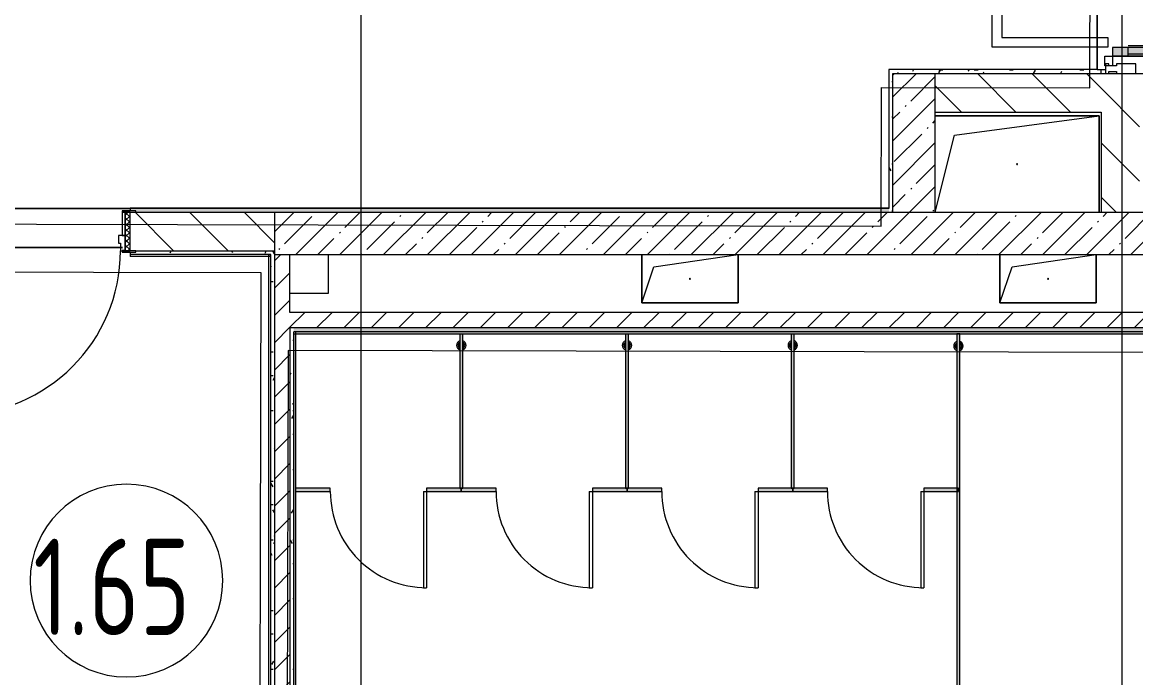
# Model space of a CAD drawing. Header units: millimetres. Extents: x -1113 to 415037, y -3642 to 354837.
# Drawn here: x 92965 to 98744, y 8049 to 11449 of the extents above; entities that cross this region are included whole.
import ezdxf

# ---------------------------------------------------------------- set-up
doc = ezdxf.new("R2010")
doc.units = ezdxf.units.MM
for name, color, linetype, lineweight in [('A-AREA-BNDY', 7, 'Continuous', 5), ('A-AREA-IDEN', 7, 'Continuous', 9), ('A-DETL-GENF', 7, 'Continuous', 9), ('A-DOOR-2', 7, 'Continuous', 5), ('A-DOOR-FRAM-2', 7, 'Continuous', 5), ('A-FLOR', 7, 'Continuous', 9), ('A-GENM', 7, 'Continuous', 9), ('A-GENM-1', 7, 'Continuous', 20), ('A-GLAZ-CWMG', 7, 'Continuous', 9), ('A-GLAZ-CWMG-1', 7, 'Continuous', 20), ('A-WALL', 7, 'Continuous', 5), ('I-WALL', 7, 'Continuous', 5), ('Оси', 7, 'Continuous', 9)]:
    doc.layers.add(name, color=color, linetype=linetype, lineweight=lineweight)
for name, color, linetype, lineweight, true_color in [('A-DOOR-1', 7, 'Continuous', 5, 0xc0c0c0), ('A-DOOR-4', 7, 'Continuous', 5, 0xd7dbdf), ('A-DOOR-FRAM-1', 7, 'Continuous', 5, 0xc0c0c0), ('A-WALL-1', 9, 'Continuous', 5, 0x808080), ('A-WALL-FNSH-1', 9, 'Continuous', 5, 0x808080)]:
    doc.layers.add(name, color=color, linetype=linetype, lineweight=lineweight, true_color=true_color)
doc.layers.add('A-FLOR-PATT-1', color=7, linetype='Continuous', lineweight=9, true_color=0xeef6ff, transparency=0.5)
doc.styles.add('СПДС', font='ГОСТ тип А.ttf', dxfattribs={"width": 0.9})
pattern_1 = [(45, (64.7, -136.06), (-70.71068, 70.71068), [])]
pattern_2 = [(135, (64.7, -136.06), (-141.42136, -141.42136), [])]
pattern_3 = [(45, (64.7, -136.06), (-114.04925, 114.04925), []), (45, (178.75, -136.06), (-114.04925, 114.04925), [201.612, -40.322, 6.706, -33.617])]
pattern_4 = [(0, (64.7, -136.06), (243.84, 60.96), [20.117, -162.763, 20.117, -162.763, -975.36]), (0, (64.7, -136.06), (243.84, 60.96), [-365.76, 20.117, -345.643, 20.117, -162.763, -426.72]), (0, (64.7, -136.06), (243.84, 60.96), [-914.4, 20.117, -101.803, 20.117, -284.683]), (120, (156.14, -105.58), (-174.71291, 180.691634), [20.117, -162.763, 20.117, -162.763, -975.36]), (120, (156.14, -105.58), (-174.71291, 180.691634), [-365.76, 20.117, -345.643, 20.117, -162.763, -426.72]), (120, (156.14, -105.58), (-174.71291, 180.691634), [-914.4, 20.117, -101.803, 20.117, -284.683]), (240, (186.62, 16.34), (-69.12709, -241.651634), [20.117, -162.763, 20.117, -162.763, -975.36]), (240, (186.62, 16.34), (-69.12709, -241.651634), [-365.76, 20.117, -345.643, 20.117, -162.763, -426.72]), (240, (186.62, 16.34), (-69.12709, -241.651634), [-914.4, 20.117, -101.803, 20.117, -284.683])]

# ---------------------------------------------------------------- blocks, each defined once
blk = doc.blocks.new('110_Дверь_СКБ_1Ст_Внутренняя1 - Д-8 950x2100h_охрана-31784688-Объем проектирования 1 этажа')
at = {"layer": 'A-DOOR-2'}
h = blk.add_hatch(dxfattribs=at)
h.set_pattern_fill('FP_33', color=256, style=0, pattern_type=2)
h.set_pattern_definition([(135, (1826.41, 164.685), (-14.14214, -14.14214), []), (225, (1826.41, 164.685), (14.14214, -14.14214), [])])
h.paths.add_polyline_path([(487.5, 100), (462.5, 100), (462.5, -100), (487.5, -98.3), (487.5, -92.5)])
at = {"layer": 'A-DOOR-FRAM-2'}
h = blk.add_hatch(dxfattribs=at)
h.set_pattern_fill('FP_34', color=256, style=0, pattern_type=2)
h.set_pattern_definition([(45, (-296.384, 164.685), (-14.1421, 14.1421), []), (135, (-296.384, 164.685), (-14.1421, -14.1421), [])])
h.paths.add_polyline_path([(-437.5, 100), (-462.5, 100), (-462.5, -100), (-437.5, -100), (-437.5, 15.1)])
at = {"layer": 'A-DOOR-1'}
for p, q in [((437.5, 950), (397.5, 950)), ((397.5, 950), (397.5, 100)), ((437.5, 100), (437.5, 950)), ((397.5, 100), (437.5, 100))]:
    blk.add_line(p, q, dxfattribs=at)
blk.add_arc((437.5, 100), 850, 90, 180, dxfattribs=at)
at = {"layer": 'A-DOOR-FRAM-1'}
for p, q in [((-422.5, 108), (-492.5, 108)), ((-492.5, 108), (-492.5, 100)), ((-492.5, 100), (-422.5, 100)), ((-437.5, 100), (-462.5, 100)), ((-462.5, 100), (-462.5, -100)), ((-412.5, 100), (-437.5, 100)), ((-437.5, 100), (-437.5, 20)), ((-437.5, -100), (-437.5, 100)), ((-422.5, 100), (-437.5, 100)), ((-437.5, 100), (-437.5, 99)), ((-437.5, 99), (-422.5, 99)), ((-422.5, 100), (-422.5, 108)), ((-422.5, 99), (-422.5, 100)), ((-412.5, 60), (-412.5, 100)), ((-402.5, 60), (-412.5, 60)), ((-402.5, 20), (-402.5, 60)), ((437.5, 60), (427.5, 60)), ((427.5, 60), (427.5, 20)), ((437.5, 100), (437.5, 60)), ((462.5, 100), (437.5, 100)), ((517.5, 108), (447.5, 108)), ((447.5, 108), (447.5, 100)), ((462.5, 100), (447.5, 100)), ((447.5, 100), (447.5, 99)), ((447.5, 100), (517.5, 100)), ((447.5, 99), (462.5, 99)), ((462.5, 20), (462.5, 100)), ((487.5, 100), (462.5, 100)), ((462.5, 100), (462.5, -100)), ((462.5, 99), (462.5, 100)), ((487.5, -100), (487.5, 100)), ((517.5, 100), (517.5, 108)), ((-437.5, 20), (-402.5, 20)), ((-422.5, 20), (-437.5, 20)), ((-437.5, 20), (-437.5, -100)), ((-422.5, -100), (-422.5, 20)), ((427.5, 20), (462.5, 20)), ((462.5, 20), (447.5, 20)), ((447.5, 20), (447.5, -100)), ((462.5, -100), (462.5, 20)), ((-422.5, -100), (-492.5, -100)), ((-492.5, -100), (-492.5, -108)), ((-492.5, -108), (-422.5, -108)), ((-462.5, -100), (-437.5, -100)), ((-437.5, -100), (-422.5, -100)), ((-422.5, -108), (-422.5, -100)), ((447.5, -100), (462.5, -100)), ((517.5, -100), (447.5, -100)), ((447.5, -100), (447.5, -108)), ((447.5, -108), (517.5, -108)), ((462.5, -100), (487.5, -100)), ((517.5, -108), (517.5, -100))]:
    blk.add_line(p, q, dxfattribs=at)
blk = doc.blocks.new('131_Сантехническая перегородка 7 - СП-1-30858579-Объем проектирования 1 этажа')
at = {"layer": 'A-GENM'}
blk.add_hatch(color=256, dxfattribs=at).paths.add_polyline_path([(2165.9, -8), (2165.9, 8), (-4.1, 8), (-4.1, -8), (1884.9, -8)])
at = {"layer": 'A-GENM', "flags": 128}
for points in [[(71.5, 8), (71.1, 8.5), (70.8, 9), (70.4, 9.5), (70, 9.9), (69.6, 10.4), (69.2, 10.8), (68.8, 11.2), (68.3, 11.6), (67.8, 12), (67.3, 12.3), (66.8, 12.7), (66.3, 13), (65.8, 13.3), (65.3, 13.6), (64.7, 13.8), (64.2, 14), (63.6, 14.3), (63, 14.4), (62.4, 14.6), (61.9, 14.7), (61.3, 14.9), (60.7, 14.9), (60.1, 15), (59.5, 15.1), (58.9, 15.1), (58.3, 15.1), (57.7, 15), (57.1, 15), (56.5, 14.9), (55.9, 14.8), (55.3, 14.7), (54.7, 14.5), (54.1, 14.4), (53.5, 14.2), (53, 13.9), (52.4, 13.7), (51.9, 13.4), (51.4, 13.2), (50.8, 12.9), (50.3, 12.5), (49.8, 12.2), (49.3, 11.8), (48.9, 11.4), (48.4, 11), (48, 10.6), (47.6, 10.2), (47.2, 9.7), (46.8, 9.3), (46.4, 8.8), (46.1, 8.3), (45.9, 8)], [(45.9, -8), (46.3, -8.5), (46.6, -9), (47, -9.5), (47.4, -9.9), (47.8, -10.4), (48.2, -10.8), (48.6, -11.2), (49.1, -11.6), (49.6, -12), (50, -12.3), (50.5, -12.7), (51.1, -13), (51.6, -13.3), (52.1, -13.6), (52.7, -13.8), (53.2, -14), (53.8, -14.3), (54.4, -14.4), (54.9, -14.6), (55.5, -14.7), (56.1, -14.9), (56.7, -14.9), (57.3, -15), (57.9, -15.1), (58.5, -15.1), (59.1, -15.1), (59.7, -15), (60.3, -15), (60.9, -14.9), (61.5, -14.8), (62.1, -14.7), (62.7, -14.5), (63.3, -14.4), (63.8, -14.2), (64.4, -13.9), (65, -13.7), (65.5, -13.4), (66, -13.2), (66.6, -12.9), (67.1, -12.5), (67.6, -12.2), (68, -11.8), (68.5, -11.4), (69, -11), (69.4, -10.6), (69.8, -10.2), (70.2, -9.7), (70.6, -9.3), (70.9, -8.8), (71.3, -8.3), (71.5, -8)]]:
    blk.add_lwpolyline(points, dxfattribs=at)
at = {"layer": 'A-GENM'}
for radius, start, end in [(24.6, 19.91127, 160.08873), (17.6, 28.97309, 151.02691), (15.1, 33.78108, 146.21892), (24.6, 199.91127, 340.08873), (17.6, 208.97309, 331.02691), (15.1, 213.78108, 326.21892)]:
    blk.add_arc((58.7, 0), radius, start, end, dxfattribs=at)
at = {"layer": 'A-GENM-1'}
for p, q in [((2165.9, 8), (-4.1, 8)), ((-4.1, 8), (-4.1, -8)), ((2165.9, -8), (2165.9, 8)), ((-4.1, -8), (2165.9, -8))]:
    blk.add_line(p, q, dxfattribs=at)
blk = doc.blocks.new('131_Сантехническая перегородка 6 - СП-1-30839354-Объем проектирования 1 этажа')
at = {"layer": 'A-GENM'}
blk.add_hatch(color=256, dxfattribs=at).paths.add_polyline_path([(800, 8), (0, 8), (0, -8), (800, -8)])
at = {"layer": 'A-GENM', "flags": 128}
for points in [[(71.5, 8), (71.1, 8.5), (70.8, 9), (70.4, 9.5), (70, 9.9), (69.6, 10.4), (69.2, 10.8), (68.8, 11.2), (68.3, 11.6), (67.8, 12), (67.3, 12.3), (66.8, 12.7), (66.3, 13), (65.8, 13.3), (65.3, 13.6), (64.7, 13.8), (64.2, 14), (63.6, 14.3), (63, 14.4), (62.4, 14.6), (61.9, 14.7), (61.3, 14.9), (60.7, 14.9), (60.1, 15), (59.5, 15.1), (58.9, 15.1), (58.3, 15.1), (57.7, 15), (57.1, 15), (56.5, 14.9), (55.9, 14.8), (55.3, 14.7), (54.7, 14.5), (54.1, 14.4), (53.5, 14.2), (53, 13.9), (52.4, 13.7), (51.9, 13.4), (51.4, 13.2), (50.8, 12.9), (50.3, 12.5), (49.8, 12.2), (49.3, 11.8), (48.9, 11.4), (48.4, 11), (48, 10.6), (47.6, 10.2), (47.2, 9.7), (46.8, 9.3), (46.4, 8.8), (46.1, 8.3), (45.9, 8)], [(45.9, -8), (46.3, -8.5), (46.6, -9), (47, -9.5), (47.4, -9.9), (47.8, -10.4), (48.2, -10.8), (48.6, -11.2), (49.1, -11.6), (49.6, -12), (50, -12.3), (50.5, -12.7), (51.1, -13), (51.6, -13.3), (52.1, -13.6), (52.7, -13.8), (53.2, -14), (53.8, -14.3), (54.4, -14.4), (54.9, -14.6), (55.5, -14.7), (56.1, -14.9), (56.7, -14.9), (57.3, -15), (57.9, -15.1), (58.5, -15.1), (59.1, -15.1), (59.7, -15), (60.3, -15), (60.9, -14.9), (61.5, -14.8), (62.1, -14.7), (62.7, -14.5), (63.3, -14.4), (63.8, -14.2), (64.4, -13.9), (65, -13.7), (65.5, -13.4), (66, -13.2), (66.6, -12.9), (67.1, -12.5), (67.6, -12.2), (68, -11.8), (68.5, -11.4), (69, -11), (69.4, -10.6), (69.8, -10.2), (70.2, -9.7), (70.6, -9.3), (70.9, -8.8), (71.3, -8.3), (71.5, -8)]]:
    blk.add_lwpolyline(points, dxfattribs=at)
at = {"layer": 'A-GENM'}
for radius, start, end in [(24.6, 19.91127, 160.08873), (17.6, 28.97309, 151.02691), (15.1, 33.78108, 146.21892), (24.6, 199.91127, 340.08873), (17.6, 208.97309, 331.02691), (15.1, 213.78108, 326.21892)]:
    blk.add_arc((58.7, 0), radius, start, end, dxfattribs=at)
at = {"layer": 'A-GENM-1'}
for p, q in [((800, 8), (0, 8)), ((0, 8), (0, -8)), ((800, -8), (800, 8)), ((0, -8), (800, -8))]:
    blk.add_line(p, q, dxfattribs=at)
blk = doc.blocks.new('GM_Отверстие прямоугольное _в плите_ - Отверстие-V81-Объем проектирования 1 этажа')
at = {"layer": 'A-GENM'}
for p, q in [((-250, -125), (-250, 125)), ((-250, 125), (-250, -125)), ((-187.5, 62.5), (250, 125)), ((250, 125), (250, -125)), ((250, -125), (250, 125)), ((-250, -125), (-187.5, 62.5)), ((250, -125), (-250, -125)), ((-250, -125), (250, -125))]:
    blk.add_line(p, q, dxfattribs=at)
for start, end in [(360, 180), (180, 360)]:
    blk.add_arc((0, 0), 2.5, start, end, dxfattribs=at)
blk = doc.blocks.new('131_Сантехническая перегородка_Дверь 5 - СД-1-30835617-Объем проектирования 1 этажа')
at = {"layer": 'A-GENM'}
for points in [[(70, 8), (70, -8), (250, -8), (250, 8), (78, 8)], [(759.5, 8), (750, 8), (750, -8), (928.5, -8), (928.5, 8), (839.3, 8)]]:
    blk.add_hatch(color=256, dxfattribs=at).paths.add_polyline_path(points)
at = {"layer": 'A-DOOR-1'}
for p, q in [((266, 508), (250, 508)), ((250, 8), (250, 508)), ((266, 8), (266, 508)), ((266, 8), (250, 8))]:
    blk.add_line(p, q, dxfattribs=at)
blk.add_arc((250, 8), 500, 360, 90, dxfattribs=at)
at = {"layer": 'A-GENM-1'}
for p, q in [((250, 8), (70, 8)), ((70, 8), (70, -8)), ((250, -8), (250, 8)), ((930, 8), (750, 8)), ((750, 8), (750, -8)), ((930, -8), (930, 8)), ((70, -8), (250, -8)), ((750, -8), (930, -8))]:
    blk.add_line(p, q, dxfattribs=at)
blk = doc.blocks.new('GM_Отверстие прямоугольное _в плите_ - Отверстие-21716910-Объем проектирования 1 этажа')
at = {"layer": 'A-GENM'}
for p, q in [((-425, 250), (425, 250)), ((425, 250), (-425, 250)), ((-325, 150), (425, 250)), ((425, 250), (425, -250)), ((425, -250), (425, 250)), ((-425, -250), (-325, 150))]:
    blk.add_line(p, q, dxfattribs=at)
for start, end in [(360, 180), (180, 360)]:
    blk.add_arc((0, 0), 2.5, start, end, dxfattribs=at)
blk = doc.blocks.new('131_Сантехническая перегородка_Дверь 5 - СД-1-V254-Объем проектирования 1 этажа')
at = {"layer": 'A-GENM'}
for points in [[(70, 8), (70, -8), (250, -8), (250, 8), (78, 8)], [(922, 8), (750, 8), (750, -8), (930, -8), (930, 8)]]:
    blk.add_hatch(color=256, dxfattribs=at).paths.add_polyline_path(points)
at = {"layer": 'A-DOOR-1'}
for p, q in [((266, 508), (250, 508)), ((250, 8), (250, 508)), ((266, 8), (266, 508)), ((266, 8), (250, 8))]:
    blk.add_line(p, q, dxfattribs=at)
blk.add_arc((250, 8), 500, 360, 90, dxfattribs=at)
at = {"layer": 'A-GENM-1'}
for p, q in [((250, 8), (70, 8)), ((70, 8), (70, -8)), ((250, -8), (250, 8)), ((930, 8), (750, 8)), ((750, 8), (750, -8)), ((930, -8), (930, 8)), ((70, -8), (250, -8)), ((750, -8), (930, -8))]:
    blk.add_line(p, q, dxfattribs=at)
blk = doc.blocks.new('131_Сантехническая перегородка_Дверь 5 - СД-1-V255-Объем проектирования 1 этажа')
at = {"layer": 'A-GENM'}
for points in [[(78, 8), (78, -8), (250, -8), (250, 8)], [(750, 8), (750, -8), (930, -8), (930, 8), (922, 8)]]:
    blk.add_hatch(color=256, dxfattribs=at).paths.add_polyline_path(points)
at = {"layer": 'A-DOOR-1'}
for p, q in [((266, 508), (250, 508)), ((250, 8), (250, 508)), ((266, 8), (266, 508)), ((266, 8), (250, 8))]:
    blk.add_line(p, q, dxfattribs=at)
blk.add_arc((250, 8), 500, 360, 90, dxfattribs=at)
at = {"layer": 'A-GENM-1'}
for p, q in [((250, 8), (70, 8)), ((70, 8), (70, -8)), ((250, -8), (250, 8)), ((930, 8), (750, 8)), ((750, 8), (750, -8)), ((930, -8), (930, 8)), ((70, -8), (250, -8)), ((750, -8), (930, -8))]:
    blk.add_line(p, q, dxfattribs=at)
blk = doc.blocks.new('Дверь_Витражная_остекление_ - ВВ-7 остекление-32349468-Объем проектирования 1 этажа')
at = {"layer": 'A-DETL-GENF'}
for p, q in [((-815, -20), (-860, -20)), ((-860, -177.2), (-860, -20)), ((-815, -20), (-860, -20)), ((-860, -20), (-860, -177.2)), ((-815, -177.2), (-815, -20)), ((-815, -177.2), (-815, -20)), ((865, -880), (865, -20)), ((865, -20), (865, -880)), ((-860, -100), (-815, -100)), ((-850, -177.2), (-850, -100)), ((-806, -177.2), (-806, -100)), ((856, -800), (856, -100)), ((900, -100), (865, -100)), ((900, -800), (900, -140)), ((910, -880), (910, -140)), ((910, -880), (910, -140)), ((-860, -880), (-860, -177.2)), ((-860, -177.2), (-860, -880)), ((-850, -800), (-850, -177.2)), ((-815, -880), (-815, -177.2)), ((-815, -880), (-815, -177.2)), ((-806, -800), (-806, -177.2)), ((-860, -800), (-815, -800)), ((910, -800), (865, -800)), ((-860, -880), (-815, -880)), ((-860, -880), (-815, -880)), ((910, -880), (865, -880)), ((865, -880), (910, -880))]:
    blk.add_line(p, q, dxfattribs=at)
at = {"layer": 'A-DOOR-1'}
for p, q in [((-910, 20), (-860, 20)), ((-910, -20), (-910, 20)), ((-860, 20), (-860, -20)), ((860, 20), (910, 20)), ((860, -20), (860, 20)), ((910, 20), (910, -20)), ((-860, -20), (-910, -20)), ((-860, -177.2), (-860, -20)), ((860, -880), (860, -20)), ((910, -20), (860, -20))]:
    blk.add_line(p, q, dxfattribs=at)
for centre, start, end in [((-860, -20), 275.92467, 0), ((860, -20), 180, 196.2256), ((860, -20), 227.29681, 270)]:
    blk.add_arc(centre, 860, start, end, dxfattribs=at)
at = {"layer": 'A-DOOR-4'}
blk.add_line((-860, -880), (-860, -177.2), dxfattribs=at)
for centre, start, end in [((860, -20), 196.2256, 227.18263), ((-860, -20), 270, 275.92467)]:
    blk.add_arc(centre, 860, start, end, dxfattribs=at)
blk = doc.blocks.new('Прямоугольный импост - Импост структурный с накладкой - 160мм Темный-V270-Объем проектирования 1 этажа')
at = {"layer": 'A-GLAZ-CWMG-1'}
for p, q in [((-50, 0), (-50, 17)), ((-50, 17), (0, 17)), ((-40, 0), (-50, 0)), ((-40, -40), (-40, 0)), ((0, 0), (-10, 0)), ((-10, 0), (-10, -40)), ((0, 17), (0, 0)), ((-50, -140), (-50, -40)), ((-50, -40), (-40, -40)), ((-10, -40), (0, -40)), ((0, -40), (0, -140)), ((0, -140), (-50, -140))]:
    blk.add_line(p, q, dxfattribs=at)
blk = doc.blocks.new('Марка_Помещения - Номер-25198446-Объем проектирования 1 этажа')
at = {"layer": 'A-AREA-IDEN'}
for start, end in [(360, 180), (180, 360)]:
    blk.add_arc((0, 0), 2.5, start, end, dxfattribs=at)

msp = doc.modelspace()

# ---------------------------------------------------------------- hatches: boundary and pattern name
at = {"layer": 'A-FLOR-PATT-1'}
h = msp.add_hatch(color=256, dxfattribs=at)
h.paths.add_polyline_path([(98781.5, 11273.9), (98781.5, 11318.9), (98624.3, 11318.9), (98624.3, 11273.9), (98768.9, 11273.9)])
h.paths.add_polyline_path([(82778.7, 11453.9), (83521.7, 11453.9), (83521.7, 11498.9), (82778.7, 11498.9), (82778.7, 11463.9)])
h.paths.add_polyline_path([(82838.2, 12878.9), (83491.7, 12878.9), (83491.7, 12923.9), (82778.7, 12923.9), (82778.7, 12878.9)])
h.paths.add_polyline_path([(98624.3, 12998.9), (98784.7, 12998.9), (98784.7, 13043.9), (98744.3, 13043.9), (98744.3, 13033.9), (98644.3, 13033.9), (98644.3, 13043.9), (98624.3, 13043.9), (98624.3, 13033.9)])
at = {"layer": 'I-WALL'}
h = msp.add_hatch(dxfattribs=at)
h.set_pattern_fill('FP_23', color=256, style=0, pattern_type=2)
h.set_pattern_definition(pattern_2)
h.paths.add_polyline_path([(98764.7, 10463.9), (98764.7, 11183.9), (98564.7, 11183.9), (98564.7, 10463.9), (98753.7, 10463.9)])
h.paths.add_polyline_path([(98564.7, 13083.9), (98764.7, 13083.9), (98764.7, 13263.9), (98564.7, 13263.9), (98564.7, 13106.4)])
h = msp.add_hatch(dxfattribs=at)
h.set_pattern_fill('FP_191', color=256, style=0, pattern_type=2)
h.set_pattern_definition(pattern_4)
h.paths.add_polyline_path([(98564.7, 11183.9), (98564.7, 11203.9), (98544.7, 11203.9)])
h.paths.add_polyline_path([(98564.7, 11183.9), (98543.7, 11203.9), (97463.7, 11203.9), (97463.7, 11183.9), (97737.4, 11183.9)])
h = msp.add_hatch(dxfattribs=at)
h.set_pattern_fill('FP_191', color=256, style=0, pattern_type=2)
h.set_pattern_definition(pattern_4)
h.paths.add_polyline_path([(97483.7, 10463.9), (97483.7, 11183.9), (97463.7, 11183.6), (97463.7, 10463.9)])
h = msp.add_hatch(dxfattribs=at)
h.set_pattern_fill('FP_1', color=256, style=0, pattern_type=2)
h.set_pattern_definition(pattern_3)
h.paths.add_polyline_path([(97703.7, 10463.9), (97703.7, 11183.9), (97483.7, 11183.9), (97485, 10463.9)])
h = msp.add_hatch(dxfattribs=at)
h.set_pattern_fill('FP_23', color=256, style=0, pattern_type=2)
h.set_pattern_definition(pattern_2)
h.paths.add_polyline_path([(98564.7, 10983.9), (98564.7, 11183.9), (97703.7, 11183.9), (97703.7, 10983.9), (97737.4, 10983.9)])
h = msp.add_hatch(dxfattribs=at)
h.set_pattern_fill('FP_191', color=256, style=0, pattern_type=2)
h.set_pattern_definition(pattern_4)
h.paths.add_polyline_path([(89423.7, 10463.9), (89994.7, 10463.9), (89994.7, 10471.9), (90024.7, 10471.9), (90024.7, 10483.9), (89423.7, 10483.9)])
h.paths.add_polyline_path([(93914.7, 10463.9), (97463.7, 10463.9), (97462.7, 10483.9), (93524.7, 10483.9), (93524.7, 10471.9), (93554.7, 10471.9), (93554.7, 10463.9)])
h.paths.add_polyline_path([(92014.7, 10463.9), (92544.7, 10465.9), (92544.7, 10471.9), (92574.7, 10471.9), (92574.7, 10483.9), (91474.7, 10483.9), (91474.7, 10471.9), (91504.7, 10471.9), (91504.7, 10463.9)])
h = msp.add_hatch(dxfattribs=at)
h.set_pattern_fill('FP_23', color=256, style=0, pattern_type=2)
h.set_pattern_definition(pattern_2)
h.paths.add_polyline_path([(107194.7, 10263.9), (107194.7, 10463.9), (105159.7, 10463.9), (105159.7, 10263.9), (107176.9, 10263.9)])
h.paths.add_polyline_path([(103679.7, 10263.9), (103709.7, 10263.9), (103709.7, 10463.9), (101674.7, 10463.9), (101674.7, 10263.9), (102895.1, 10263.9)])
h.paths.add_polyline_path([(93554.7, 10263.9), (94274.7, 10263.9), (94274.7, 10463.9), (93524.7, 10463.9), (93524.7, 10263.9)])
h.paths.add_polyline_path([(91474.7, 10263.9), (92574.7, 10263.9), (92574.7, 10463.9), (91449.7, 10463.9), (91449.7, 10263.9)])
h.paths.add_polyline_path([(89994.7, 10263.9), (90049.7, 10263.9), (90049.7, 10463.9), (89674.7, 10463.9), (89674.7, 10263.9), (89694.7, 10263.9)])
h = msp.add_hatch(dxfattribs=at)
h.set_pattern_fill('FP_1', color=256, style=0, pattern_type=2)
h.set_pattern_definition(pattern_3)
h.paths.add_polyline_path([(94554.7, 10243.9), (101674.7, 10243.9), (101674.7, 10463.9), (94274.7, 10463.9), (94274.7, 10243.9), (94354.7, 10243.9)])
h = msp.add_hatch(dxfattribs=at)
h.set_pattern_fill('FP_191', color=256, style=0, pattern_type=2)
h.set_pattern_definition(pattern_4)
h.paths.add_polyline_path([(92474.7, 10243.9), (92574.7, 10243.9), (92574.7, 10255.9), (92544.7, 10256.4), (92544.7, 10263.9), (92474.7, 10263.9)])
h.paths.add_polyline_path([(93524.7, 10243.9), (94254.7, 10243.9), (94254.6, 10263.9), (93554.7, 10263.1), (93554.7, 10255.9), (93524.7, 10255.9)])
h = msp.add_hatch(dxfattribs=at)
h.set_pattern_fill('FP_191', color=256, style=0, pattern_type=2)
h.set_pattern_definition(pattern_4)
h.paths.add_polyline_path([(94274.7, 6583.9), (94274.7, 10263.9), (94254.7, 10263.9), (94254.7, 6583.9)])
h = msp.add_hatch(dxfattribs=at)
h.set_pattern_fill('FP_22', color=256, style=0, pattern_type=2)
h.set_pattern_definition(pattern_1)
h.paths.add_polyline_path([(94354.7, 5263.9), (94354.7, 10243.9), (94274.7, 10243.9), (94274.7, 5263.9)])
h = msp.add_hatch(dxfattribs=at)
h.set_pattern_fill('FP_22', color=256, style=0, pattern_type=2)
h.set_pattern_definition(pattern_1)
h.paths.add_polyline_path([(96190.1, 9863.9), (101144.7, 9863.9), (101144.7, 9943.9), (94354.7, 9941.9), (94354.7, 9863.9), (95932.2, 9863.9)])
h = msp.add_hatch(dxfattribs=at)
h.set_pattern_fill('FP_191', color=256, style=0, pattern_type=2)
h.set_pattern_definition(pattern_4)
h.paths.add_polyline_path([(94354.7, 7923.9), (94374.7, 7923.9), (94374.7, 9863.9), (94354.7, 9863.9), (94354.7, 7943.9)])
h = msp.add_hatch(dxfattribs=at)
h.set_pattern_fill('FP_191', color=256, style=0, pattern_type=2)
h.set_pattern_definition(pattern_4)
h.paths.add_polyline_path([(96705.9, 9843.9), (101144.7, 9843.9), (101144.7, 9863.9), (94374.7, 9863.9), (94374.8, 9843.9), (96190.1, 9843.9)])
h = msp.add_hatch(color=256, dxfattribs=at)
h.paths.add_polyline_path([(94374.7, 9832.9), (94385.7, 9843.9), (94374.7, 9843.9)])
h.paths.add_polyline_path([(94374.7, 7943.9), (94385.7, 7943.9), (94385.7, 9832.9), (94374.7, 9832.9), (94374.7, 8336.5)])
msp.add_hatch(color=256, dxfattribs=at).paths.add_polyline_path([(101087, 9832.9), (101124.7, 9832.9), (101124.7, 9843.9), (94385.7, 9843.9), (94376, 9832.9), (100832, 9832.9)])

# ---------------------------------------------------------------- linework, layer by layer
msp.add_lwpolyline([(92535.4, 10282.3), (93485.4, 10280.1)])
at = {"layer": 'A-AREA-BNDY', "flags": 128}
for points in [[(82729.2, 13184.3), (82724.9, 11376.3), (85018.9, 11370.9), (85016.7, 10420.9), (85435.7, 10419.9), (85435.6, 10398.9), (85470.6, 10398.9), (85470.3, 10258.9), (85658.8, 10258.4), (89121.8, 10250.3), (89385.3, 10249.7), (89385.7, 10410.7), (97423.6, 10391.8), (97425.3, 11111.8), (98506.3, 11109.3), (98511.1, 13147.3)], [(94206.1, 10149.4), (92464.1, 10153.4), (92455.5, 6511.5), (94197.5, 6507.4)], [(94345.1, 9747), (94340.7, 7869), (94570.7, 7868.5), (94565.5, 5638.5), (95385.5, 5636.6), (95385, 5436.6), (97965, 5430.5), (97964.5, 5200.5), (101062.4, 5193.3), (101073.1, 9731.2)]]:
    msp.add_lwpolyline(points, close=True, dxfattribs=at)
at = {"layer": 'A-FLOR'}
for p, q in [((97999.5, 11321), (97999.5, 13136.2)), ((98049.5, 13086.2), (98049.5, 11371)), ((98049.5, 11371), (98599.5, 11371)), ((98599.5, 11371), (98599.5, 11321)), ((98599.5, 11321), (97999.5, 11321)), ((98543.7, 11203.9), (97463.7, 11203.9)), ((97463.7, 11203.9), (97463.7, 10483.9)), ((98544.7, 11203.9), (98587.3, 11203.9)), ((93524.7, 10483.9), (91474.7, 10483.9)), ((92574.7, 10483.9), (93524.7, 10483.9)), ((93524.7, 10483.9), (93524.7, 10471.9)), ((97462.7, 10483.9), (93524.7, 10483.9)), ((93524.7, 10255.9), (93524.7, 10243.9)), ((94554.7, 10043.9), (94554.7, 10243.9)), ((94354.7, 10043.9), (94554.7, 10043.9))]:
    msp.add_line(p, q, dxfattribs=at)
at = {"layer": 'A-WALL'}
for p, q in [((97463.7, 10483.9), (93524.7, 10483.9)), ((97463.7, 10483.9), (97463.7, 10483.9)), ((101124.7, 9843.9), (94374.7, 9843.9))]:
    msp.add_line(p, q, dxfattribs=at)
at = {"layer": 'A-WALL-1'}
for p, q in [((97483.7, 10463.9), (97483.7, 11183.9)), ((97483.7, 11183.9), (100873.7, 11183.9)), ((97703.7, 10463.9), (97703.7, 11183.9)), ((98564.7, 11183.9), (98564.7, 11203.9)), ((97703.7, 10983.9), (98564.7, 10983.9)), ((98564.7, 10983.9), (98564.7, 10463.9)), ((93524.7, 10483.9), (93524.7, 10471.9)), ((93554.7, 10463.9), (103679.7, 10463.9)), ((93554.7, 10463.9), (97483.7, 10463.9)), ((94274.7, 10463.9), (94274.7, 6563.9)), ((93524.7, 10255.9), (93524.7, 10243.9)), ((93554.7, 10263.9), (94274.7, 10263.9)), ((94274.7, 10243.9), (101674.7, 10243.9)), ((94354.7, 9943.9), (94354.7, 10243.9)), ((101144.7, 9943.9), (94354.7, 9943.9)), ((94354.7, 9863.9), (94354.7, 5263.9)), ((101144.7, 9863.9), (94354.7, 9863.9)), ((94374.7, 7943.9), (94374.7, 9843.9))]:
    msp.add_line(p, q, dxfattribs=at)
at = {"layer": 'A-WALL-FNSH-1'}
for p, q in [((98543.7, 13243.9), (98543.7, 11203.9)), ((98544.7, 11203.9), (98544.7, 13083.9)), ((98544.7, 11204.9), (97462.7, 11204.9)), ((97462.7, 11204.9), (97462.7, 10484.9)), ((98543.7, 11203.9), (98544.7, 11203.9)), ((97462.7, 10484.9), (93524.7, 10484.9)), ((93524.7, 10484.9), (93524.7, 10483.9)), ((94374.7, 9832.9), (101124.7, 9832.9)), ((94385.7, 7954.9), (94385.7, 9843.9))]:
    msp.add_line(p, q, dxfattribs=at)
at = {"layer": 'I-WALL'}
for p, q in [((93524.7, 10243.9), (93524.7, 10234.9)), ((94254.7, 10243.9), (93524.7, 10243.9)), ((94254.2, 10234.9), (93524.7, 10234.9)), ((94245.7, 6584.4), (94245.7, 10243.9)), ((94254.2, 10234.9), (94254.2, 10243.9)), ((94254.7, 6583.9), (94254.7, 10243.9))]:
    msp.add_line(p, q, dxfattribs=at)
at = {"layer": 'Оси'}
for points in [[(94724.7, -2042.3), (94724.7, 2957.7), (94724.7, 16779), (94724.7, 21779)], [(98674.7, -2042.3), (98674.7, 2957.7), (98674.7, 16779), (98674.7, 21779)]]:
    msp.add_lwpolyline(points, dxfattribs=at)

# ---------------------------------------------------------------- block references
at = {"layer": 'A-AREA-IDEN', "xscale": 199.9999999999999, "yscale": 199.9999999999999, "zscale": 199.9999999999999}
msp.add_blockref('Марка_Помещения - Номер-25198446-Объем проектирования 1 этажа', (93506.3, 8552.9), dxfattribs=at)
at = {"layer": 'A-DOOR-1'}
for name, p, rotation in [('Дверь_Витражная_остекление_ - ВВ-7 остекление-32349468-Объем проектирования 1 этажа', (98604.3, 12133.9), 89.99999999999993), ('110_Дверь_СКБ_1Ст_Внутренняя1 - Д-8 950x2100h_охрана-31784688-Объем проектирования 1 этажа', (93062.2, 10363.9), 180)]:
    msp.add_blockref(name, p, dxfattribs=dict(at, rotation=rotation))
at = {"layer": 'A-GENM'}
for name, p in [('GM_Отверстие прямоугольное _в плите_ - Отверстие-21716910-Объем проектирования 1 этажа', (98128.7, 10713.9)), ('GM_Отверстие прямоугольное _в плите_ - Отверстие-V81-Объем проектирования 1 этажа', (96430.8, 10118.9)), ('GM_Отверстие прямоугольное _в плите_ - Отверстие-V81-Объем проектирования 1 этажа', (98289.7, 10118.9))]:
    msp.add_blockref(name, p, dxfattribs=at)
for name, p, rotation in [('131_Сантехническая перегородка 6 - СП-1-30839354-Объем проектирования 1 этажа', (95244.2, 9831.9), 270.0000000000007), ('131_Сантехническая перегородка 6 - СП-1-30839354-Объем проектирования 1 этажа', (96104.2, 9831.9), 270.0000000000007), ('131_Сантехническая перегородка 6 - СП-1-30839354-Объем проектирования 1 этажа', (96964.2, 9831.9), 270.0000000000007), ('131_Сантехническая перегородка 7 - СП-1-30858579-Объем проектирования 1 этажа', (97824.2, 9828.9), 269.9999999999999), ('131_Сантехническая перегородка_Дверь 5 - СД-1-30835617-Объем проектирования 1 этажа', (95314.2, 9023.9), 180), ('131_Сантехническая перегородка_Дверь 5 - СД-1-V254-Объем проектирования 1 этажа', (96174.2, 9023.9), 180), ('131_Сантехническая перегородка_Дверь 5 - СД-1-V254-Объем проектирования 1 этажа', (97034.2, 9023.9), 180), ('131_Сантехническая перегородка_Дверь 5 - СД-1-V255-Объем проектирования 1 этажа', (97894.2, 9023.9), 180)]:
    msp.add_blockref(name, p, dxfattribs=dict(at, rotation=rotation))
at = {"layer": 'A-GLAZ-CWMG', "extrusion": (0, 0, -1), "rotation": 270.0000000000001}
msp.add_blockref('Прямоугольный импост - Импост структурный с накладкой - 160мм Темный-V270-Объем проектирования 1 этажа', (-98604.3, 11183.9), dxfattribs=at)

# ---------------------------------------------------------------- texts
at = {"layer": 'A-AREA-IDEN', "insert": (93022.5, 8770.1), "char_height": 500, "width": 1212.151, "attachment_point": 1, "style": 'СПДС'}
msp.add_mtext('1.65', dxfattribs=at)

doc.saveas('drawing.dxf')
